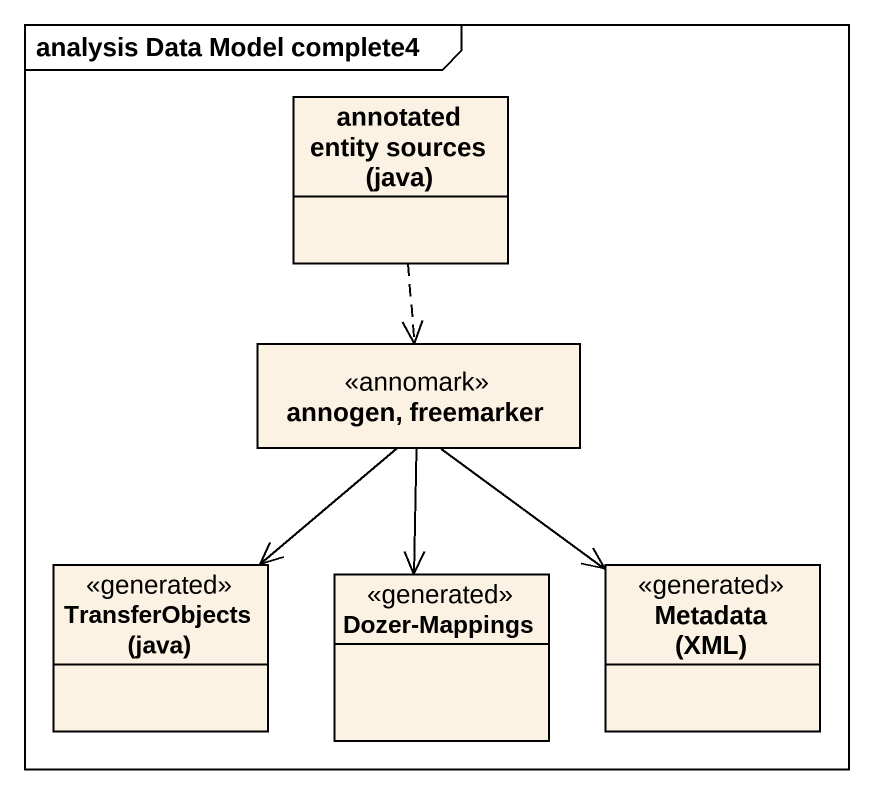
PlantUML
@startuml
mainframe analysis Data Model complete4
hide circle
hide empty members
class "annotated entity sources (java)" as annotated_entity_sources
class "annogen, freemarker" as annogen_freemarker <<annomark>>
class "TransferObjects (java)" as TransferObjects_java <<generated>>
class "Dozer-Mappings" as Dozer_Mappings <<generated>>
class "Metadata (XML)" as Metadata_XML <<generated>>
annotated_entity_sources ..> annogen_freemarker
annogen_freemarker --> TransferObjects_java
annogen_freemarker --> Dozer_Mappings
annogen_freemarker --> Metadata_XML
@enduml
